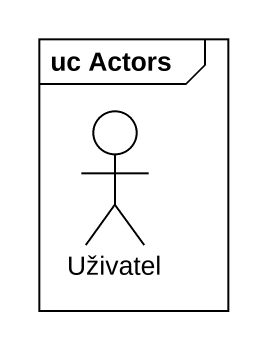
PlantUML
@startuml
mainframe uc Actors
actor Uživatel
@enduml
